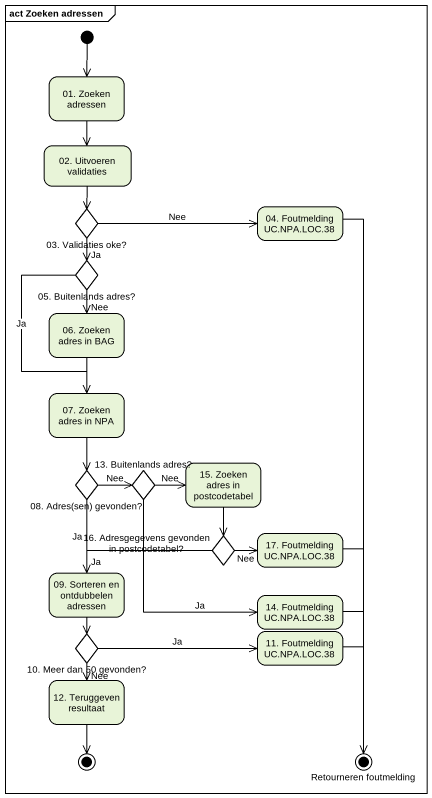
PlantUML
@startuml
mainframe act Zoeken adressen
hide empty description
state "01. Zoeken adressen" as s01_Zoeken_adressen
state "02. Uitvoeren validaties" as s02_Uitvoeren_validaties
state "03. Validaties oke?" as c03_Validaties_oke <<choice>>
state "04. Foutmelding UC.NPA.LOC.38" as s04_Foutmelding_UC_NPA_LOC_38
state "05. Buitenlands adres?" as c05_Buitenlands_adres <<choice>>
state "06. Zoeken adres in BAG" as s06_Zoeken_adres_in_BAG
state "07. Zoeken adres in NPA" as s07_Zoeken_adres_in_NPA
state "15. Zoeken adres in postcodetabel" as s15_Zoeken_adres_in
state "08. Adres(sen) gevonden?" as c08_Adres_sen_gevonden <<choice>>
state "13. Buitenlands adres?" as c13_Buitenlands_adres <<choice>>
state "16. Adresgegevens gevonden in postcodetabel?" as c16_Adresgegevens_gevonden <<choice>>
state "17. Foutmelding UC.NPA.LOC.38" as s17_Foutmelding_UC_NPA_LOC_38
state "09. Sorteren en ontdubbelen adressen" as s09_Sorteren_en_ontdubbelen
state "14. Foutmelding UC.NPA.LOC.38" as s14_Foutmelding_UC_NPA_LOC_38
state "10. Meer dan 50 gevonden?" as c10_Meer_dan_50_gevonden <<choice>>
state "11. Foutmelding UC.NPA.LOC.38" as s11_Foutmelding_UC_NPA_LOC_38
state "12. Teruggeven resultaat" as s12_Teruggeven_resultaat
state final1 <<end>>
state "Retourneren foutmelding" as Retourneren_foutmelding <<end>>
[*] --> s01_Zoeken_adressen
s01_Zoeken_adressen --> s02_Uitvoeren_validaties
s02_Uitvoeren_validaties --> c03_Validaties_oke
c03_Validaties_oke -right-> s04_Foutmelding_UC_NPA_LOC_38 : Nee
c03_Validaties_oke --> c05_Buitenlands_adres : Ja
s04_Foutmelding_UC_NPA_LOC_38 --> Retourneren_foutmelding
c05_Buitenlands_adres --> s06_Zoeken_adres_in_BAG : Nee
c05_Buitenlands_adres --> s07_Zoeken_adres_in_NPA : Ja
s06_Zoeken_adres_in_BAG --> s07_Zoeken_adres_in_NPA
s07_Zoeken_adres_in_NPA --> c08_Adres_sen_gevonden
s15_Zoeken_adres_in --> c16_Adresgegevens_gevonden
c08_Adres_sen_gevonden -right-> c13_Buitenlands_adres : Nee
c08_Adres_sen_gevonden --> s09_Sorteren_en_ontdubbelen : Ja
c13_Buitenlands_adres -right-> s15_Zoeken_adres_in : Nee
c13_Buitenlands_adres --> s14_Foutmelding_UC_NPA_LOC_38 : Ja
c16_Adresgegevens_gevonden -right-> s17_Foutmelding_UC_NPA_LOC_38 : Nee
c16_Adresgegevens_gevonden -left-> s09_Sorteren_en_ontdubbelen : Ja
s17_Foutmelding_UC_NPA_LOC_38 --> Retourneren_foutmelding
s09_Sorteren_en_ontdubbelen --> c10_Meer_dan_50_gevonden
s14_Foutmelding_UC_NPA_LOC_38 --> Retourneren_foutmelding
c10_Meer_dan_50_gevonden -right-> s11_Foutmelding_UC_NPA_LOC_38 : Ja
c10_Meer_dan_50_gevonden --> s12_Teruggeven_resultaat : Nee
s11_Foutmelding_UC_NPA_LOC_38 --> Retourneren_foutmelding
s12_Teruggeven_resultaat --> final1
@enduml
